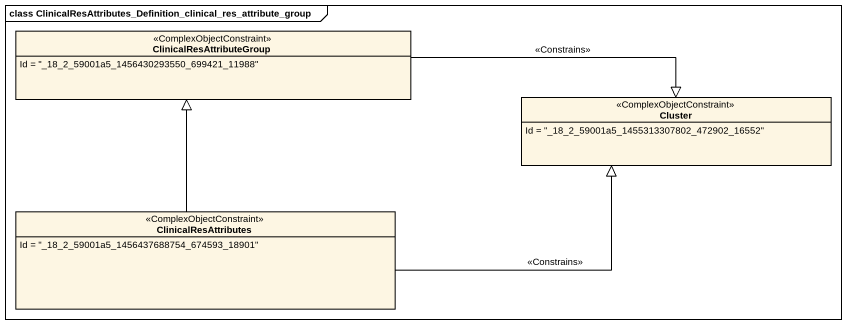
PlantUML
@startuml
mainframe class ClinicalResAttributes_Definition_clinical_res_attribute_group
hide circle
hide empty members
class ClinicalResAttributeGroup <<ComplexObjectConstraint>> {
  Id = "_18_2_59001a5_1456430293550_699421_11988"
}
class Cluster <<ComplexObjectConstraint>> {
  Id = "_18_2_59001a5_1455313307802_472902_16552"
}
class ClinicalResAttributes <<ComplexObjectConstraint>> {
  Id = "_18_2_59001a5_1456437688754_674593_18901"
}
ClinicalResAttributeGroup -right-|> Cluster : <<Constrains>>
ClinicalResAttributes -up-|> ClinicalResAttributeGroup
ClinicalResAttributes -right-|> Cluster : <<Constrains>>
@enduml
